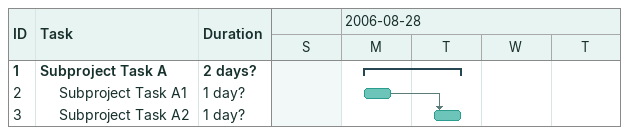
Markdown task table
| ID | Level | Task | Duration | Start | Finish | Predecessors |
|---|---|---|---|---|---|---|
| 1 | 1 | **Subproject Task A** | 2d? | 2006-08-28 | 2006-08-29 |  |
| 2 | 2 | Subproject Task A1 | 1d? | 2006-08-28 | 2006-08-28 |  |
| 3 | 2 | Subproject Task A2 | 1d? | 2006-08-29 | 2006-08-29 | 2 |
